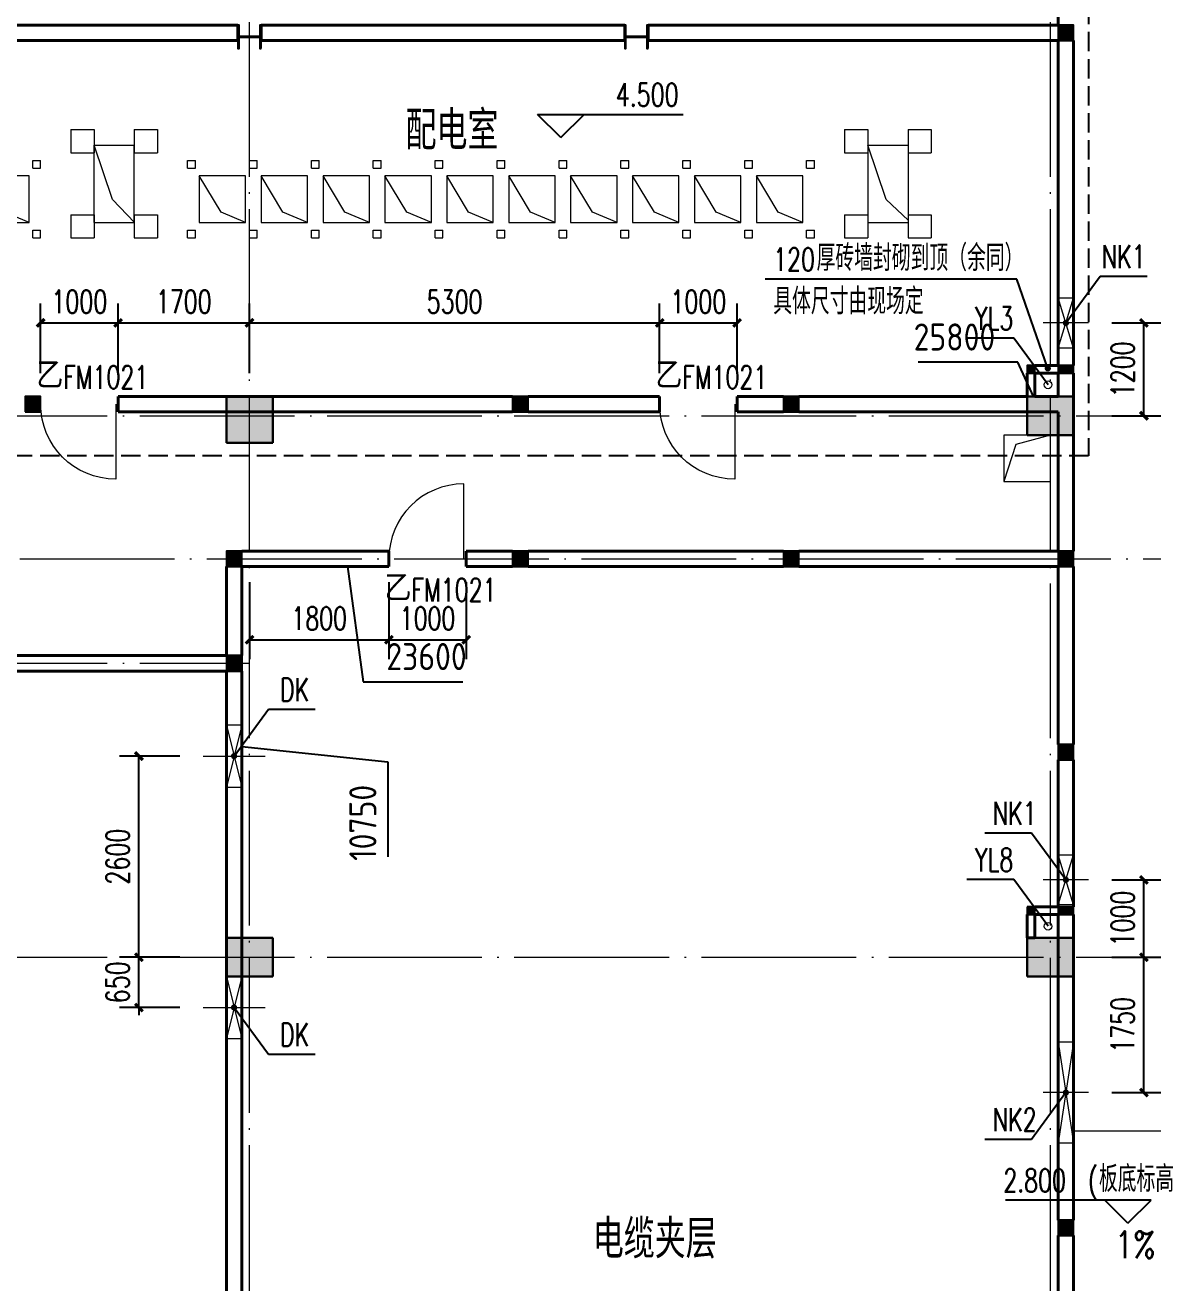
# Model space of a CAD drawing. Extents: x 238398 to 585159, y -66832 to 191741.
# Drawn here: x 455658 to 470232, y 57386 to 73646 of the extents above; entities that cross this region are included whole.
import ezdxf

# ---------------------------------------------------------------- set-up
doc = ezdxf.new("R2010")
doc.units = 0
doc.header["$LTSCALE"] = 1000
doc.header["$MEASUREMENT"] = 0
doc.linetypes.add('DASH', pattern=[0.35, 0.25, -0.1])
doc.linetypes.add('DOTE', pattern=[2.42, 2, -0.2, 0.02, -0.2])
for name, color, linetype in [('COLU', 2, 'Continuous'), ('COLU_HATCH', 251, 'Continuous'), ('DIM_ELEV', 3, 'Continuous'), ('DIM_LEAD', 3, 'Continuous'), ('DIM_SYMB', 3, 'Continuous'), ('GZZ', 9, 'Continuous'), ('PUB_DIM', 76, 'Continuous'), ('WINDOW_TEXT', 7, 'Continuous')]:
    doc.layers.add(name, color=color, linetype=linetype)
for name, color, linetype, lineweight in [('COLUMN', 9, 'Continuous', 30), ('DOTE', 18, 'DOTE', 13), ('PUB_HATCH', 252, 'Continuous', 5), ('PUB_TEXT', 7, 'Continuous', 20), ('WALL', 4, 'Continuous', 40), ('WINDOW', 2, 'Continuous', 18), ('建筑看线', 163, 'Continuous', 18), ('暖通', 5, 'Continuous', 18), ('水', 33, 'Continuous', 18), ('电', 5, 'Continuous', 18), ('设备层', 8, 'Continuous', 5)]:
    doc.layers.add(name, color=color, linetype=linetype, lineweight=lineweight)
doc.styles.add('_TCH_DIM', font='SIMPLEX', dxfattribs={"bigfont": 'GBCBIG'})
doc.styles.add('_TCH_DIM_T3', font='SIMPLEX', dxfattribs={"width": 0.705882, "bigfont": 'GBCBIG'})
doc.styles.add('_TCH_WINDOW', font='geditxt.shx', dxfattribs={"bigfont": 'hztxt1.shx'})
doc.styles.add('HZTXT', font='geditxt.shx', dxfattribs={"width": 0.8, "bigfont": 'hztxt1.shx'})
doc.styles.get("Standard").update_dxf_attribs({"font": 'gbenor.shx', "bigfont": 'gbcbig.shx'})
doc.dimstyles.new('_TCH_ARCH&&100', dxfattribs={"dimtxt": 297.5, "dimasz": 100, "dimexe": 250, "dimexo": 300, "dimgap": 126.25, "dimtad": 1, "dimdec": 0, "dimzin": 0, "dimdsep": 46, "dimtxsty": '_TCH_DIM_T3', "dimblk": 'ARCHTICK', "dimcen": 0.09, "dimazin": 2, "dimtfac": 1, "dimtdec": 0, "dimtix": 1, "dimtmove": 2, "dimatfit": 3, "dimfxl": 1, "dimtolj": 1, "dimtzin": 0, "dimarcsym": 0})
doc.dimstyles.get("Standard").update_dxf_attribs({"dimscale": 100, "dimtxt": 3.5, "dimasz": 1, "dimexe": 2.5, "dimexo": 3, "dimgap": 1.5, "dimtad": 1, "dimdec": 0, "dimzin": 0, "dimdsep": 46, "dimtxsty": 'Standard', "dimblk": 'ARCHTICK', "dimcen": 0.09, "dimadec": 0, "dimazin": 0, "dimtfac": 1, "dimtdec": 0, "dimtix": 1, "dimtmove": 2, "dimatfit": 3, "dimfxl": 1, "dimtolj": 1, "dimtzin": 0, "dimarcsym": 0})

# ---------------------------------------------------------------- blocks, each defined once
blk = doc.blocks.new('zw2')
at = {"layer": 'PUB_HATCH'}
for points in [[(458858, 68246.1), (458858, 68846.1), (458258, 68846.1), (458258, 68246.1)], [(469208, 68346.1), (469208, 68846.1), (468608, 68846.1), (468608, 68346.1)], [(458858, 61346.1), (458858, 61846.1), (458258, 61846.1), (458258, 61346.1)], [(469208, 61346.1), (469208, 61846.1), (468608, 61846.1), (468608, 61346.1)]]:
    blk.add_hatch(color=256, dxfattribs=at).paths.add_polyline_path(points)
at = {"layer": 'COLUMN'}
for p, q in [((458858, 68846.1), (458258, 68846.1)), ((458258, 68846.1), (458258, 68246.1)), ((458858, 68246.1), (458858, 68846.1)), ((469208, 68846.1), (468608, 68846.1)), ((468608, 68846.1), (468608, 68346.1)), ((469208, 68346.1), (469208, 68846.1)), ((468608, 68346.1), (469208, 68346.1)), ((458258, 68246.1), (458858, 68246.1)), ((458858, 61846.1), (458258, 61846.1)), ((458258, 61846.1), (458258, 61346.1)), ((458858, 61346.1), (458858, 61846.1)), ((469208, 61846.1), (468608, 61846.1)), ((468608, 61846.1), (468608, 61346.1)), ((469208, 61346.1), (469208, 61846.1)), ((458258, 61346.1), (458858, 61346.1)), ((468608, 61346.1), (469208, 61346.1))]:
    blk.add_line(p, q, dxfattribs=at)
at = {"layer": 'DOTE'}
for p, q in [((442619.6, 68596.1), (471525.6, 68596.1)), ((442619.6, 61596.1), (471525.6, 61596.1))]:
    blk.add_line(p, q, dxfattribs=at)
for points in [[(458558, 42646.1), (458558, 93744.2)], [(468908, 42646.1), (468908, 93144.2)]]:
    blk.add_lwpolyline(points, dxfattribs=at)
blk = doc.blocks.new('432ASDFSAFDAS')
at = {"layer": 'COLU_HATCH'}
h = blk.add_hatch(color=256, dxfattribs=at)
edge = h.paths.add_edge_path()
edge.add_line((479980, 188945), (479980, 189245))
edge.add_line((479980, 189245), (479965, 189245))
edge.add_line((479965, 189245), (479965, 189113))
edge.add_arc((479952, 189113), 13, -90, 0, ccw=False)
edge.add_line((479952, 189100), (479708, 189100))
edge.add_arc((479708, 189113), 13, 180, 270, ccw=False)
edge.add_line((479695, 189113), (479695, 189245))
edge.add_line((479695, 189245), (479680, 189245))
edge.add_line((479680, 189245), (479680, 188945))
edge.add_line((479680, 188945), (479695, 188945))
edge.add_line((479695, 188945), (479695, 189077))
edge.add_arc((479708, 189077), 13, 90, 180, ccw=False)
edge.add_line((479708, 189090), (479952, 189090))
edge.add_arc((479952, 189077), 13, 0, 90, ccw=False)
edge.add_line((479965, 189077), (479965, 188945))
edge.add_line((479965, 188945), (479980, 188945))
h = blk.add_hatch(color=256, dxfattribs=at)
edge = h.paths.add_edge_path()
edge.add_line((484980, 188945), (484980, 189245))
edge.add_line((484980, 189245), (484965, 189245))
edge.add_line((484965, 189245), (484965, 189113))
edge.add_arc((484952, 189113), 13, -90, 0, ccw=False)
edge.add_line((484952, 189100), (484708, 189100))
edge.add_arc((484708, 189113), 13, 180, 270, ccw=False)
edge.add_line((484695, 189113), (484695, 189245))
edge.add_line((484695, 189245), (484680, 189245))
edge.add_line((484680, 189245), (484680, 188945))
edge.add_line((484680, 188945), (484695, 188945))
edge.add_line((484695, 188945), (484695, 189077))
edge.add_arc((484708, 189077), 13, 90, 180, ccw=False)
edge.add_line((484708, 189090), (484952, 189090))
edge.add_arc((484952, 189077), 13, 0, 90, ccw=False)
edge.add_line((484965, 189077), (484965, 188945))
edge.add_line((484965, 188945), (484980, 188945))
at = {"layer": 'COLU'}
for points in [[(479980, 188945), (479980, 189245), (479965, 189245), (479965, 189113, -0.414214), (479952, 189100), (479708, 189100, -0.414214), (479695, 189113), (479695, 189245), (479680, 189245), (479680, 188945), (479695, 188945), (479695, 189077, -0.414214), (479708, 189090), (479952, 189090, -0.414214), (479965, 189077), (479965, 188945)], [(484980, 188945), (484980, 189245), (484965, 189245), (484965, 189113, -0.414214), (484952, 189100), (484708, 189100, -0.414214), (484695, 189113), (484695, 189245), (484680, 189245), (484680, 188945), (484695, 188945), (484695, 189077, -0.414214), (484708, 189090), (484952, 189090, -0.414214), (484965, 189077), (484965, 188945)]]:
    blk.add_lwpolyline(points, format="xyb", close=True, dxfattribs=at)
at = {"layer": '设备层'}
for p, q in [((477520, 187895, -99), (477520, 187595, -99)), ((477520, 187895, -99), (477820, 187895, -99)), ((477820, 187895, -99), (477820, 187595, -99)), ((477820, 187895, -99), (477820, 187595, -99)), ((478340, 187895, -121), (478340, 187595, -121)), ((478340, 187895), (478640, 187895)), ((478640, 187895), (478640, 187595)), ((478640, 187895), (478640, 187595)), ((487520, 187895), (487520, 187595)), ((487520, 187895), (487820, 187895)), ((487820, 187895), (487820, 187595)), ((487820, 187895), (487820, 187595)), ((488340, 187895), (488340, 187595)), ((488340, 187895), (488640, 187895)), ((488640, 187895), (488640, 187595)), ((488640, 187895), (488640, 187595)), ((477820, 186695, -99), (477820, 187695, -99)), ((477820, 187695, -99), (478340, 187695, -121)), ((478057, 186989, -51), (477820, 187694, -172)), ((478340, 186695, -121), (478340, 187695, -121)), ((488057, 186991), (487820, 187695)), ((487820, 187695), (488340, 187695)), ((477030, 187495, -80), (477130, 187495, -80)), ((477030, 187395, -80), (477030, 187495, -80)), ((477130, 187395, -80), (477130, 187495, -80)), ((477520, 187595, -99), (477820, 187595, -99)), ((477520, 187595, -99), (477820, 187595, -99)), ((478340, 187595), (478640, 187595)), ((478340, 187595), (478640, 187595)), ((479030, 187395), (479030, 187495)), ((479030, 187495), (479130, 187495)), ((479130, 187395), (479130, 187495)), ((479830, 187495), (479930, 187495)), ((479830, 187395), (479830, 187495)), ((479930, 187395), (479930, 187495)), ((480630, 187495), (480730, 187495)), ((480630, 187395), (480630, 187495)), ((480730, 187395), (480730, 187495)), ((481430, 187495), (481530, 187495)), ((481430, 187395), (481430, 187495)), ((481530, 187395), (481530, 187495)), ((482230, 187495), (482330, 187495)), ((482230, 187395), (482230, 187495)), ((482330, 187395), (482330, 187495)), ((483030, 187495), (483130, 187495)), ((483030, 187395), (483030, 187495)), ((483130, 187395), (483130, 187495)), ((483830, 187495), (483930, 187495)), ((483830, 187395), (483830, 187495)), ((483930, 187395), (483930, 187495)), ((484630, 187495), (484730, 187495)), ((484630, 187395), (484630, 187495)), ((484730, 187395), (484730, 187495)), ((485430, 187495), (485530, 187495)), ((485430, 187395), (485430, 187495)), ((485530, 187395), (485530, 187495)), ((486230, 187495), (486330, 187495)), ((486230, 187395), (486230, 187495)), ((486330, 187395), (486330, 187495)), ((487030, 187495), (487130, 187495)), ((487030, 187395), (487030, 187495)), ((487130, 187395), (487130, 187495)), ((487520, 187595), (487820, 187595)), ((487520, 187595), (487820, 187595)), ((488340, 187595), (488640, 187595)), ((488340, 187595), (488640, 187595)), ((477030, 187395, -80), (477130, 187395, -80)), ((479030, 187395), (479130, 187395)), ((479830, 187395), (479930, 187395)), ((480630, 187395), (480730, 187395)), ((481430, 187395), (481530, 187395)), ((482230, 187395), (482330, 187395)), ((483030, 187395), (483130, 187395)), ((483830, 187395), (483930, 187395)), ((484630, 187395), (484730, 187395)), ((485430, 187395), (485530, 187395)), ((486230, 187395), (486330, 187395)), ((487030, 187395), (487130, 187395)), ((476980, 187295, -121), (476380, 187295, -121)), ((476980, 187295, -121), (476380, 187295, -121)), ((476980, 186695, -121), (476980, 187295, -121)), ((476980, 186695, -121), (476980, 187295, -121)), ((479780, 187295), (479180, 187295)), ((479180, 187295), (479180, 186695)), ((479780, 187295), (479180, 187295)), ((479180, 187295), (479180, 186695)), ((479462, 186827), (479180, 187295)), ((479780, 186695), (479780, 187295)), ((479780, 186695), (479780, 187295)), ((480580, 187295), (479980, 187295)), ((479980, 187295), (479980, 186695)), ((480580, 187295), (479980, 187295)), ((479980, 187295), (479980, 186695)), ((480262, 186827), (479980, 187295)), ((480580, 186695), (480580, 187295)), ((480580, 186695), (480580, 187295)), ((481380, 187295), (480780, 187295)), ((480780, 187295), (480780, 186695)), ((481380, 187295), (480780, 187295)), ((480780, 187295), (480780, 186695)), ((481380, 187295), (480780, 187295)), ((480780, 187295), (480780, 186695)), ((481380, 187295), (480780, 187295)), ((480780, 187295), (480780, 186695)), ((481062, 186827), (480780, 187295)), ((481380, 186695), (481380, 187295)), ((481380, 186695), (481380, 187295)), ((481380, 186695), (481380, 187295)), ((481380, 186695), (481380, 187295)), ((482180, 187295), (481580, 187295)), ((481580, 187295), (481580, 186695)), ((482180, 187295), (481580, 187295)), ((481580, 187295), (481580, 186695)), ((481862, 186827), (481580, 187295)), ((482180, 186695), (482180, 187295)), ((482180, 186695), (482180, 187295)), ((482980, 187295), (482380, 187295)), ((482380, 187295), (482380, 186695)), ((482980, 187295), (482380, 187295)), ((482380, 187295), (482380, 186695)), ((482980, 187295), (482380, 187295)), ((482380, 187295), (482380, 186695)), ((482980, 187295), (482380, 187295)), ((482380, 187295), (482380, 186695)), ((482662, 186827), (482380, 187295)), ((482980, 186695), (482980, 187295)), ((482980, 186695), (482980, 187295)), ((482980, 186695), (482980, 187295)), ((482980, 186695), (482980, 187295)), ((483780, 187295), (483180, 187295)), ((483180, 187295), (483180, 186695)), ((483780, 187295), (483180, 187295)), ((483180, 187295), (483180, 186695)), ((483462, 186827), (483180, 187295)), ((483780, 186695), (483780, 187295)), ((483780, 186695), (483780, 187295)), ((484580, 187295), (483980, 187295)), ((483980, 187295), (483980, 186695)), ((484580, 187295), (483980, 187295)), ((483980, 187295), (483980, 186695)), ((484262, 186827), (483980, 187295)), ((484580, 186695), (484580, 187295)), ((484580, 186695), (484580, 187295)), ((485380, 187295), (484780, 187295)), ((484780, 187295), (484780, 186695)), ((485380, 187295), (484780, 187295)), ((484780, 187295), (484780, 186695)), ((485062, 186827), (484780, 187295)), ((485380, 186695), (485380, 187295)), ((485380, 186695), (485380, 187295)), ((486180, 187295), (485580, 187295)), ((485580, 187295), (485580, 186695)), ((486180, 187295), (485580, 187295)), ((485580, 187295), (485580, 186695)), ((485862, 186827), (485580, 187295)), ((486180, 186695), (486180, 187295)), ((486180, 186695), (486180, 187295)), ((486980, 187295), (486380, 187295)), ((486380, 187295), (486380, 186695)), ((486980, 187295), (486380, 187295)), ((486380, 187295), (486380, 186695)), ((486662, 186827), (486380, 187295)), ((486980, 186695), (486980, 187295)), ((486980, 186695), (486980, 187295)), ((478345, 186695, -121), (478057, 186989, -51)), ((488340, 186723), (488057, 186991)), ((476380, 186695, -121), (476980, 186695, -121)), ((476380, 186695, -121), (476980, 186695, -121)), ((476980, 186695, -121), (476662, 186827, 0)), ((477520, 186795, -99), (477520, 186495, -99)), ((477520, 186795, -99), (477820, 186795, -99)), ((477820, 186795, -99), (477820, 186495, -99)), ((477820, 186795, -99), (477820, 186495, -99)), ((477820, 186695, -99), (478340, 186695, -121)), ((478340, 186795, -121), (478340, 186495, -121)), ((478340, 186795), (478640, 186795)), ((478640, 186795), (478640, 186495)), ((478640, 186795), (478640, 186495)), ((479180, 186695), (479780, 186695)), ((479180, 186695), (479780, 186695)), ((479780, 186695), (479462, 186827)), ((479980, 186695), (480580, 186695)), ((479980, 186695), (480580, 186695)), ((480580, 186695), (480262, 186827)), ((480780, 186695), (481380, 186695)), ((480780, 186695), (481380, 186695)), ((480780, 186695), (481380, 186695)), ((480780, 186695), (481380, 186695)), ((481380, 186695), (481062, 186827)), ((481580, 186695), (482180, 186695)), ((481580, 186695), (482180, 186695)), ((482180, 186695), (481862, 186827)), ((482380, 186695), (482980, 186695)), ((482380, 186695), (482980, 186695)), ((482380, 186695), (482980, 186695)), ((482380, 186695), (482980, 186695)), ((482980, 186695), (482662, 186827)), ((483180, 186695), (483780, 186695)), ((483180, 186695), (483780, 186695)), ((483780, 186695), (483462, 186827)), ((483980, 186695), (484580, 186695)), ((483980, 186695), (484580, 186695)), ((484580, 186695), (484262, 186827)), ((484780, 186695), (485380, 186695)), ((484780, 186695), (485380, 186695)), ((485380, 186695), (485062, 186827)), ((485580, 186695), (486180, 186695)), ((485580, 186695), (486180, 186695)), ((486180, 186695), (485862, 186827)), ((486380, 186695), (486980, 186695)), ((486380, 186695), (486980, 186695)), ((486980, 186695), (486662, 186827)), ((487520, 186795), (487520, 186495)), ((487520, 186795), (487820, 186795)), ((487820, 186795), (487820, 186495)), ((487820, 186695), (488340, 186695)), ((488340, 186795), (488340, 186495)), ((488340, 186795), (488640, 186795)), ((488640, 186795), (488640, 186495)), ((488640, 186795), (488640, 186495)), ((477030, 186595, -121), (477130, 186595, -121)), ((477030, 186495, -121), (477030, 186595, -121)), ((477130, 186495, -121), (477130, 186595, -121)), ((479030, 186595), (479130, 186595)), ((479030, 186495), (479030, 186595)), ((479130, 186495), (479130, 186595)), ((479830, 186595), (479930, 186595)), ((479830, 186495), (479830, 186595)), ((479930, 186495), (479930, 186595)), ((480630, 186595), (480730, 186595)), ((480630, 186495), (480630, 186595)), ((480730, 186495), (480730, 186595)), ((481430, 186595), (481530, 186595)), ((481430, 186495), (481430, 186595)), ((481530, 186495), (481530, 186595)), ((482230, 186595), (482330, 186595)), ((482230, 186495), (482230, 186595)), ((482230, 186595), (482330, 186595)), ((482230, 186495), (482230, 186595)), ((482330, 186495), (482330, 186595)), ((482330, 186495), (482330, 186595)), ((483030, 186595), (483130, 186595)), ((483030, 186495), (483030, 186595)), ((483130, 186495), (483130, 186595)), ((483830, 186595), (483930, 186595)), ((483830, 186495), (483830, 186595)), ((483930, 186495), (483930, 186595)), ((484630, 186595), (484730, 186595)), ((484630, 186495), (484630, 186595)), ((484730, 186495), (484730, 186595)), ((485430, 186595), (485530, 186595)), ((485430, 186495), (485430, 186595)), ((485530, 186495), (485530, 186595)), ((486230, 186595), (486330, 186595)), ((486230, 186495), (486230, 186595)), ((486330, 186495), (486330, 186595)), ((487030, 186595), (487130, 186595)), ((487030, 186495), (487030, 186595)), ((487130, 186495), (487130, 186595)), ((477030, 186495, -121), (477130, 186495, -121)), ((477520, 186495, -99), (477820, 186495, -99)), ((477520, 186495, -99), (477820, 186495, -99)), ((478340, 186495), (478640, 186495)), ((478340, 186495), (478640, 186495)), ((479030, 186495), (479130, 186495)), ((479830, 186495), (479930, 186495)), ((480630, 186495), (480730, 186495)), ((481430, 186495), (481530, 186495)), ((482230, 186495), (482330, 186495)), ((482230, 186495), (482330, 186495)), ((483030, 186495), (483130, 186495)), ((483830, 186495), (483930, 186495)), ((484630, 186495), (484730, 186495)), ((485430, 186495), (485530, 186495)), ((486230, 186495), (486330, 186495)), ((487030, 186495), (487130, 186495)), ((487520, 186495), (487820, 186495)), ((487520, 186495), (487820, 186495)), ((488340, 186495), (488640, 186495)), ((488340, 186495), (488640, 186495))]:
    blk.add_line(p, q, dxfattribs=at)
at = {"layer": '设备层', "linetype": 'ByBlock'}
for p, q in [((487820, 187695), (487820, 186695)), ((488340, 187695), (488340, 186695))]:
    blk.add_line(p, q, dxfattribs=at)
blk = doc.blocks.new('_ArchTick')
at = {"color": 0, "linetype": 'ByBlock', "const_width": 0.4}
blk.add_lwpolyline([(-0.5, -0.5), (0.5, 0.5)], dxfattribs=at)
blk = doc.blocks.new('*D618')
at = {"layer": 'Defpoints', "color": 0, "transparency": 16777216}
for p in [(468981, 61595), (469697, 61595), (468981, 59845)]:
    blk.add_point(p, dxfattribs=at)
at = {"layer": 'PUB_DIM', "color": 0, "lineweight": -2, "transparency": 16777216}
for p, q in [((469281, 61595), (469947, 61595)), ((469697, 59845), (469697, 61595)), ((469281, 59845), (469947, 59845))]:
    blk.add_line(p, q, dxfattribs=at)
at = {"layer": 'PUB_DIM', "color": 0, "lineweight": -2, "transparency": 16777216, "xscale": 100, "yscale": 100, "zscale": 100}
for p, rotation in [((469697, 61595), 90), ((469697, 59845), 270)]:
    blk.add_blockref('_ArchTick', p, dxfattribs=dict(at, rotation=rotation))
at = {"layer": 'PUB_DIM', "color": 0, "transparency": 16777216, "insert": (469422, 60720), "char_height": 297.5, "attachment_point": 5, "rotation": 90, "style": '_TCH_DIM_T3'}
blk.add_mtext('\\A1;1750', dxfattribs=at)
blk = doc.blocks.new('*D619')
at = {"layer": 'Defpoints', "color": 0, "transparency": 16777216}
for p in [(468981, 62595), (469697, 62595), (468981, 61595)]:
    blk.add_point(p, dxfattribs=at)
at = {"layer": 'PUB_DIM', "color": 0, "lineweight": -2, "transparency": 16777216}
for p, q in [((469281, 62595), (469947, 62595)), ((469697, 61595), (469697, 62595)), ((469281, 61595), (469947, 61595))]:
    blk.add_line(p, q, dxfattribs=at)
at = {"layer": 'PUB_DIM', "color": 0, "lineweight": -2, "transparency": 16777216, "xscale": 100, "yscale": 100, "zscale": 100}
for p, rotation in [((469697, 62595), 90), ((469697, 61595), 270)]:
    blk.add_blockref('_ArchTick', p, dxfattribs=dict(at, rotation=rotation))
at = {"layer": 'PUB_DIM', "color": 0, "transparency": 16777216, "insert": (469422, 62095), "char_height": 297.5, "attachment_point": 5, "rotation": 90, "style": '_TCH_DIM_T3'}
blk.add_mtext('\\A1;1000', dxfattribs=at)
blk = doc.blocks.new('*D622')
at = {"layer": 'Defpoints', "color": 0, "transparency": 16777216}
for p in [(468981, 69795), (469697, 69795), (468981, 68595)]:
    blk.add_point(p, dxfattribs=at)
at = {"layer": 'PUB_DIM', "color": 0, "lineweight": -2, "transparency": 16777216}
for p, q in [((469281, 69795), (469947, 69795)), ((469697, 68595), (469697, 69795)), ((469281, 68595), (469947, 68595))]:
    blk.add_line(p, q, dxfattribs=at)
at = {"layer": 'PUB_DIM', "color": 0, "lineweight": -2, "transparency": 16777216, "xscale": 100, "yscale": 100, "zscale": 100}
for p, rotation in [((469697, 69795), 90), ((469697, 68595), 270)]:
    blk.add_blockref('_ArchTick', p, dxfattribs=dict(at, rotation=rotation))
at = {"layer": 'PUB_DIM', "color": 0, "transparency": 16777216, "insert": (469422, 69195), "char_height": 297.5, "attachment_point": 5, "rotation": 90, "style": '_TCH_DIM_T3'}
blk.add_mtext('\\A1;1200', dxfattribs=at)
blk = doc.blocks.new('*D659')
at = {"layer": 'Defpoints', "color": 0, "transparency": 16777216}
for p in [(460571, 61294), (461400, 61294), (461400, 60644)]:
    blk.add_point(p, dxfattribs=at)
at = {"layer": 'PUB_DIM', "color": 0, "lineweight": -2, "transparency": 16777216}
for p, q in [((460571, 61294), (460571, 61394)), ((461100, 61294), (460321, 61294)), ((460571, 60644), (460571, 61294)), ((461100, 60644), (460321, 60644)), ((460571, 60644), (460571, 60544))]:
    blk.add_line(p, q, dxfattribs=at)
at = {"layer": 'PUB_DIM', "color": 0, "lineweight": -2, "transparency": 16777216, "xscale": 100, "yscale": 100, "zscale": 100}
for p, rotation in [((460571, 61294), 270), ((460571, 60644), 90)]:
    blk.add_blockref('_ArchTick', p, dxfattribs=dict(at, rotation=rotation))
at = {"layer": 'PUB_DIM', "color": 0, "transparency": 16777216, "insert": (460296, 60969), "char_height": 297.5, "attachment_point": 5, "rotation": 90, "style": '_TCH_DIM_T3'}
blk.add_mtext('\\A1;650', dxfattribs=at)
blk = doc.blocks.new('*D660')
at = {"layer": 'Defpoints', "color": 0, "transparency": 16777216}
for p in [(460571, 63894), (461400, 63894), (461400, 61294)]:
    blk.add_point(p, dxfattribs=at)
at = {"layer": 'PUB_DIM', "color": 0, "lineweight": -2, "transparency": 16777216}
for p, q in [((461100, 63894), (460321, 63894)), ((460571, 61294), (460571, 63894)), ((461100, 61294), (460321, 61294))]:
    blk.add_line(p, q, dxfattribs=at)
at = {"layer": 'PUB_DIM', "color": 0, "lineweight": -2, "transparency": 16777216, "xscale": 100, "yscale": 100, "zscale": 100}
for p, rotation in [((460571, 63894), 90), ((460571, 61294), 270)]:
    blk.add_blockref('_ArchTick', p, dxfattribs=dict(at, rotation=rotation))
at = {"layer": 'PUB_DIM', "color": 0, "transparency": 16777216, "insert": (460296, 62594), "char_height": 297.5, "attachment_point": 5, "rotation": 90, "style": '_TCH_DIM_T3'}
blk.add_mtext('\\A1;2600', dxfattribs=at)
blk = doc.blocks.new('*D661')
at = {"layer": 'Defpoints', "color": 0, "transparency": 16777216}
for p in [(460571, 54944), (461400, 54944), (461400, 54294)]:
    blk.add_point(p, dxfattribs=at)
at = {"layer": 'PUB_DIM', "color": 0, "lineweight": -2, "transparency": 16777216}
for p, q in [((460571, 54944), (460571, 55044)), ((461100, 54944), (460321, 54944)), ((460571, 54294), (460571, 54944)), ((461100, 54294), (460321, 54294)), ((460571, 54294), (460571, 54194))]:
    blk.add_line(p, q, dxfattribs=at)
at = {"layer": 'PUB_DIM', "color": 0, "lineweight": -2, "transparency": 16777216, "xscale": 100, "yscale": 100, "zscale": 100}
for p, rotation in [((460571, 54944), 270), ((460571, 54294), 90)]:
    blk.add_blockref('_ArchTick', p, dxfattribs=dict(at, rotation=rotation))
at = {"layer": 'PUB_DIM', "color": 0, "transparency": 16777216, "insert": (460296, 54619), "char_height": 297.5, "attachment_point": 5, "rotation": 90, "style": '_TCH_DIM_T3'}
blk.add_mtext('\\A1;650', dxfattribs=at)
blk = doc.blocks.new('*D662')
at = {"layer": 'Defpoints', "color": 0, "transparency": 16777216}
for p in [(460571, 54294), (461400, 54294), (461400, 51694)]:
    blk.add_point(p, dxfattribs=at)
at = {"layer": 'PUB_DIM', "color": 0, "lineweight": -2, "transparency": 16777216}
for p, q in [((461100, 54294), (460321, 54294)), ((460571, 51694), (460571, 54294)), ((461100, 51694), (460321, 51694))]:
    blk.add_line(p, q, dxfattribs=at)
at = {"layer": 'PUB_DIM', "color": 0, "lineweight": -2, "transparency": 16777216, "xscale": 100, "yscale": 100, "zscale": 100}
for p, rotation in [((460571, 54294), 90), ((460571, 51694), 270)]:
    blk.add_blockref('_ArchTick', p, dxfattribs=dict(at, rotation=rotation))
at = {"layer": 'PUB_DIM', "color": 0, "transparency": 16777216, "insert": (460296, 52994), "char_height": 297.5, "attachment_point": 5, "rotation": 90, "style": '_TCH_DIM_T3'}
blk.add_mtext('\\A1;2600', dxfattribs=at)
blk = doc.blocks.new('*D78')
at = {"layer": 'Defpoints', "color": 0, "transparency": 16777216}
for p in [(458558, 66746), (460358, 66746), (460358, 65701)]:
    blk.add_point(p, dxfattribs=at)
at = {"layer": 'PUB_DIM', "color": 0, "lineweight": -2, "transparency": 16777216}
for p, q in [((458558, 66446), (458558, 65451)), ((460358, 66446), (460358, 65451)), ((458558, 65701), (460358, 65701))]:
    blk.add_line(p, q, dxfattribs=at)
at = {"layer": 'PUB_DIM', "color": 0, "lineweight": -2, "transparency": 16777216, "xscale": 100, "yscale": 100, "zscale": 100, "rotation": 180}
blk.add_blockref('_ArchTick', (458558, 65701), dxfattribs=at)
at = {"layer": 'PUB_DIM', "color": 0, "lineweight": -2, "transparency": 16777216, "xscale": 100, "yscale": 100, "zscale": 100}
blk.add_blockref('_ArchTick', (460358, 65701), dxfattribs=at)
at = {"layer": 'PUB_DIM', "color": 0, "transparency": 16777216, "insert": (459458, 65976), "char_height": 297.5, "attachment_point": 5, "style": '_TCH_DIM_T3'}
blk.add_mtext('\\A1;1800', dxfattribs=at)
blk = doc.blocks.new('*D79')
at = {"layer": 'Defpoints', "color": 0, "transparency": 16777216}
for p in [(460358, 66746), (461358, 66746), (461358, 65701)]:
    blk.add_point(p, dxfattribs=at)
at = {"layer": 'PUB_DIM', "color": 0, "lineweight": -2, "transparency": 16777216}
for p, q in [((460358, 66446), (460358, 65451)), ((461358, 66446), (461358, 65451)), ((460358, 65701), (461358, 65701))]:
    blk.add_line(p, q, dxfattribs=at)
at = {"layer": 'PUB_DIM', "color": 0, "lineweight": -2, "transparency": 16777216, "xscale": 100, "yscale": 100, "zscale": 100, "rotation": 180}
blk.add_blockref('_ArchTick', (460358, 65701), dxfattribs=at)
at = {"layer": 'PUB_DIM', "color": 0, "lineweight": -2, "transparency": 16777216, "xscale": 100, "yscale": 100, "zscale": 100}
blk.add_blockref('_ArchTick', (461358, 65701), dxfattribs=at)
at = {"layer": 'PUB_DIM', "color": 0, "transparency": 16777216, "insert": (460858, 65976), "char_height": 297.5, "attachment_point": 5, "style": '_TCH_DIM_T3'}
blk.add_mtext('\\A1;1000', dxfattribs=at)
blk = doc.blocks.new('*D169')
at = {"layer": 'Defpoints', "color": 0, "transparency": 16777216}
for p in [(456858, 69797), (455858, 68846), (456858, 68846)]:
    blk.add_point(p, dxfattribs=at)
at = {"layer": 'PUB_DIM', "color": 0, "lineweight": -2, "transparency": 16777216}
for p, q in [((455858, 69146), (455858, 70047)), ((456858, 69146), (456858, 70047)), ((455858, 69797), (456858, 69797))]:
    blk.add_line(p, q, dxfattribs=at)
at = {"layer": 'PUB_DIM', "color": 0, "lineweight": -2, "transparency": 16777216, "xscale": 100, "yscale": 100, "zscale": 100, "rotation": 180}
blk.add_blockref('_ArchTick', (455858, 69797), dxfattribs=at)
at = {"layer": 'PUB_DIM', "color": 0, "lineweight": -2, "transparency": 16777216, "xscale": 100, "yscale": 100, "zscale": 100}
blk.add_blockref('_ArchTick', (456858, 69797), dxfattribs=at)
at = {"layer": 'PUB_DIM', "color": 0, "transparency": 16777216, "insert": (456358, 70072), "char_height": 297.5, "attachment_point": 5, "style": '_TCH_DIM_T3'}
blk.add_mtext('\\A1;1000', dxfattribs=at)
blk = doc.blocks.new('*D170')
at = {"layer": 'Defpoints', "color": 0, "transparency": 16777216}
for p in [(458558, 69797), (456858, 68846), (458558, 68846)]:
    blk.add_point(p, dxfattribs=at)
at = {"layer": 'PUB_DIM', "color": 0, "lineweight": -2, "transparency": 16777216}
for p, q in [((456858, 69146), (456858, 70047)), ((458558, 69146), (458558, 70047)), ((456858, 69797), (458558, 69797))]:
    blk.add_line(p, q, dxfattribs=at)
at = {"layer": 'PUB_DIM', "color": 0, "lineweight": -2, "transparency": 16777216, "xscale": 100, "yscale": 100, "zscale": 100, "rotation": 180}
blk.add_blockref('_ArchTick', (456858, 69797), dxfattribs=at)
at = {"layer": 'PUB_DIM', "color": 0, "lineweight": -2, "transparency": 16777216, "xscale": 100, "yscale": 100, "zscale": 100}
blk.add_blockref('_ArchTick', (458558, 69797), dxfattribs=at)
at = {"layer": 'PUB_DIM', "color": 0, "transparency": 16777216, "insert": (457708, 70072), "char_height": 297.5, "attachment_point": 5, "style": '_TCH_DIM_T3'}
blk.add_mtext('\\A1;1700', dxfattribs=at)
blk = doc.blocks.new('*D171')
at = {"layer": 'Defpoints', "color": 0, "transparency": 16777216}
for p in [(463858, 69797), (458558, 68846), (463858, 68846)]:
    blk.add_point(p, dxfattribs=at)
at = {"layer": 'PUB_DIM', "color": 0, "lineweight": -2, "transparency": 16777216}
for p, q in [((458558, 69146), (458558, 70047)), ((463858, 69146), (463858, 70047)), ((458558, 69797), (463858, 69797))]:
    blk.add_line(p, q, dxfattribs=at)
at = {"layer": 'PUB_DIM', "color": 0, "lineweight": -2, "transparency": 16777216, "xscale": 100, "yscale": 100, "zscale": 100, "rotation": 180}
blk.add_blockref('_ArchTick', (458558, 69797), dxfattribs=at)
at = {"layer": 'PUB_DIM', "color": 0, "lineweight": -2, "transparency": 16777216, "xscale": 100, "yscale": 100, "zscale": 100}
blk.add_blockref('_ArchTick', (463858, 69797), dxfattribs=at)
at = {"layer": 'PUB_DIM', "color": 0, "transparency": 16777216, "insert": (461208, 70072), "char_height": 297.5, "attachment_point": 5, "style": '_TCH_DIM_T3'}
blk.add_mtext('\\A1;5300', dxfattribs=at)
blk = doc.blocks.new('*D172')
at = {"layer": 'Defpoints', "color": 0, "transparency": 16777216}
for p in [(464858, 69797), (463858, 68846), (464858, 68846)]:
    blk.add_point(p, dxfattribs=at)
at = {"layer": 'PUB_DIM', "color": 0, "lineweight": -2, "transparency": 16777216}
for p, q in [((463858, 69146), (463858, 70047)), ((464858, 69146), (464858, 70047)), ((463858, 69797), (464858, 69797))]:
    blk.add_line(p, q, dxfattribs=at)
at = {"layer": 'PUB_DIM', "color": 0, "lineweight": -2, "transparency": 16777216, "xscale": 100, "yscale": 100, "zscale": 100, "rotation": 180}
blk.add_blockref('_ArchTick', (463858, 69797), dxfattribs=at)
at = {"layer": 'PUB_DIM', "color": 0, "lineweight": -2, "transparency": 16777216, "xscale": 100, "yscale": 100, "zscale": 100}
blk.add_blockref('_ArchTick', (464858, 69797), dxfattribs=at)
at = {"layer": 'PUB_DIM', "color": 0, "transparency": 16777216, "insert": (464358, 70072), "char_height": 297.5, "attachment_point": 5, "style": '_TCH_DIM_T3'}
blk.add_mtext('\\A1;1000', dxfattribs=at)
blk = doc.blocks.new('$DorLib2D$00000003')
blk.add_line((0.47, 0), (0.47, 0.97))
at = {"lineweight": 13}
blk.add_arc((0.47, 0), 0.97, 90, 180, dxfattribs=at)
blk = doc.blocks.new('_FZH')
blk.add_lwpolyline([(-0.5, -0.5), (0.5, -0.5), (0.5, 0.5), (-0.5, 0.5)], close=True)
at = {"layer": 'PUB_HATCH'}
blk.add_solid([(-0.5, -0.5), (0.5, -0.5), (-0.5, 0.5), (0.5, 0.5)], dxfattribs=at)
blk = doc.blocks.new('*D677')
at = {"color": 0, "lineweight": -2, "transparency": 16777216}
for p, q in [((445508, 91046), (445508, 89327)), ((445508, 89327), (446872, 89127)), ((446872, 89127), (446872, 87836))]:
    blk.add_line(p, q, dxfattribs=at)
at = {"layer": 'Defpoints', "color": 0, "transparency": 16777216}
for p in [(445508, 91346), (446872, 88927), (469208, 43046)]:
    blk.add_point(p, dxfattribs=at)
at = {"color": 0, "transparency": 16777216, "insert": (446547, 88307), "char_height": 350, "attachment_point": 5, "rotation": 90}
blk.add_mtext('\\A1;23700', dxfattribs=at)
blk = doc.blocks.new('*D678')
at = {"color": 0, "lineweight": -2, "transparency": 16777216}
for p, q in [((445808, 91346), (446794, 91346)), ((446794, 91346), (446994, 89804)), ((446994, 89804), (448307, 89804))]:
    blk.add_line(p, q, dxfattribs=at)
at = {"layer": 'Defpoints', "color": 0, "transparency": 16777216}
for p in [(445508, 91346), (447194, 89804), (469208, 43046)]:
    blk.add_point(p, dxfattribs=at)
at = {"color": 0, "transparency": 16777216, "insert": (447826, 90129), "char_height": 350, "attachment_point": 5}
blk.add_mtext('\\A1;48300', dxfattribs=at)
blk = doc.blocks.new('*D687')
at = {"color": 0, "lineweight": -2, "transparency": 16777216}
for p, q in [((458458, 66346), (458458, 64321)), ((458458, 64321), (460347, 64121)), ((460347, 64121), (460347, 62895))]:
    blk.add_line(p, q, dxfattribs=at)
at = {"layer": 'Defpoints', "color": 0, "transparency": 16777216}
for p in [(458458, 66646), (460347, 63921), (469208, 43046)]:
    blk.add_point(p, dxfattribs=at)
at = {"color": 0, "transparency": 16777216, "insert": (460022, 63333), "char_height": 350, "attachment_point": 5, "rotation": 90}
blk.add_mtext('\\A1;10750', dxfattribs=at)
blk = doc.blocks.new('*D688')
at = {"color": 0, "lineweight": -2, "transparency": 16777216}
for p, q in [((458758, 66646), (459825, 66646)), ((459825, 66646), (460025, 65158)), ((460025, 65158), (461316, 65158))]:
    blk.add_line(p, q, dxfattribs=at)
at = {"layer": 'Defpoints', "color": 0, "transparency": 16777216}
for p in [(458458, 66646), (460225, 65158), (469208, 43046)]:
    blk.add_point(p, dxfattribs=at)
at = {"color": 0, "transparency": 16777216, "insert": (460845, 65483), "char_height": 350, "attachment_point": 5}
blk.add_mtext('\\A1;23600', dxfattribs=at)
blk = doc.blocks.new('*D691')
at = {"color": 0, "lineweight": -2, "transparency": 16777216}
for p, q in [((445708, 64996), (445708, 63826)), ((445708, 63826), (447041, 63626)), ((447041, 63626), (447041, 62335))]:
    blk.add_line(p, q, dxfattribs=at)
at = {"layer": 'Defpoints', "color": 0, "transparency": 16777216}
for p in [(445708, 65296), (447041, 63426), (469208, 43046)]:
    blk.add_point(p, dxfattribs=at)
at = {"color": 0, "transparency": 16777216, "insert": (446716, 62806), "char_height": 350, "attachment_point": 5, "rotation": 90}
blk.add_mtext('\\A1;23500', dxfattribs=at)
blk = doc.blocks.new('*D692')
at = {"color": 0, "lineweight": -2, "transparency": 16777216}
for p, q in [((446008, 65296), (447178, 65296)), ((447178, 65296), (447378, 64238)), ((447378, 64238), (448669, 64238))]:
    blk.add_line(p, q, dxfattribs=at)
at = {"layer": 'Defpoints', "color": 0, "transparency": 16777216}
for p in [(445708, 65296), (447578, 64238), (469208, 43046)]:
    blk.add_point(p, dxfattribs=at)
at = {"color": 0, "transparency": 16777216, "insert": (448198, 64563), "char_height": 350, "attachment_point": 5}
blk.add_mtext('\\A1;22250', dxfattribs=at)
blk = doc.blocks.new('*D693')
at = {"color": 0, "lineweight": -2, "transparency": 16777216}
for p, q in [((468488, 69289), (467197, 69289)), ((468688, 68846), (468488, 69289)), ((468708, 68846), (468688, 68846))]:
    blk.add_line(p, q, dxfattribs=at)
at = {"layer": 'Defpoints', "color": 0, "transparency": 16777216}
for p in [(468288, 69289), (469008, 68846), (469208, 43046)]:
    blk.add_point(p, dxfattribs=at)
at = {"color": 0, "transparency": 16777216, "insert": (467668, 69614), "char_height": 350, "attachment_point": 5}
blk.add_mtext('\\A1;25800', dxfattribs=at)
blk = doc.blocks.new('*D694')
at = {"color": 0, "lineweight": -2, "transparency": 16777216}
for p, q in [((452958, 73191), (452958, 73000)), ((452958, 73000), (453320, 72800)), ((453320, 72800), (453320, 71575))]:
    blk.add_line(p, q, dxfattribs=at)
at = {"layer": 'Defpoints', "color": 0, "transparency": 16777216}
for p in [(452958, 73491), (453320, 72600), (469208, 43046)]:
    blk.add_point(p, dxfattribs=at)
at = {"color": 0, "transparency": 16777216, "insert": (452995, 72012), "char_height": 350, "attachment_point": 5, "rotation": 90}
blk.add_mtext('\\A1;16250', dxfattribs=at)
blk = doc.blocks.new('*D695')
at = {"color": 0, "lineweight": -2, "transparency": 16777216}
for p, q in [((453258, 73491), (453158, 73491)), ((453158, 73491), (453320, 73036)), ((453320, 73036), (454674, 73036))]:
    blk.add_line(p, q, dxfattribs=at)
at = {"layer": 'Defpoints', "color": 0, "transparency": 16777216}
for p in [(452958, 73491), (453520, 73036), (469208, 43046)]:
    blk.add_point(p, dxfattribs=at)
at = {"color": 0, "transparency": 16777216, "insert": (454172, 73361), "char_height": 350, "attachment_point": 5}
blk.add_mtext('\\A1;30445', dxfattribs=at)
blk = doc.blocks.new('321SADFASDFADS')
at = {"layer": 'DOTE'}
for points in [[(468980.6, 69795.1), (468396.1, 69795.1)], [(468980.6, 62595.1), (468396.1, 62595.1)], [(468980.6, 59845.1), (468396.1, 59845.1)]]:
    blk.add_lwpolyline(points, dxfattribs=at)
at = {"layer": '暖通'}
for points in [[(468588.3, 69470.1), (468588.3, 70120.1), (468788.3, 70120.1), (468788.3, 69470.1)], [(468588.3, 62270.1), (468588.3, 62920.1), (468788.3, 62920.1), (468788.3, 62270.1)], [(468588.3, 60495.1), (468588.3, 59195.1), (468788.3, 59195.1), (468788.3, 60495.1)]]:
    blk.add_lwpolyline(points, close=True, dxfattribs=at)
for points in [[(468588.3, 69470.1), (468788.3, 70120.1)], [(468788.3, 69470.1), (468588.3, 70120.1)], [(468588.3, 62270.1), (468788.3, 62920.1)], [(468788.3, 62270.1), (468588.3, 62920.1)], [(468588.3, 60495.1), (468788.3, 59195.1)], [(468788.3, 60495.1), (468588.3, 59195.1)]]:
    blk.add_lwpolyline(points, dxfattribs=at)
at = {"layer": 'PUB_DIM'}
for p1, p2, picture, middle in [((468980.6, 68595.1), (468980.6, 69795.1), '*D622', (469421.8, 69195.1)), ((468980.6, 61595.1), (468980.6, 62595.1), '*D619', (469421.8, 62095.1)), ((468980.6, 59845.1), (468980.6, 61595.1), '*D618', (469421.8, 60720.1))]:
    dim = blk.add_aligned_dim(p1=p1, p2=p2, distance=-716.2, dimstyle='_TCH_ARCH&&100', dxfattribs=at)
    dim.commit()
    dim.dimension.update_dxf_attribs({"geometry": picture, "text_midpoint": middle})
blk = doc.blocks.new('324ADFDSAFDSA')
at = {"layer": 'DOTE'}
for points in [[(461400.3, 63894.2), (462201.2, 63894.2)], [(461400.3, 60644.2), (462201.2, 60644.2)], [(461400.3, 54944.2), (462201.2, 54944.2)], [(461400.3, 51694.2), (462201.2, 51694.2)]]:
    blk.add_lwpolyline(points, dxfattribs=at)
at = {"layer": '电'}
for points in [[(461700.7, 64294.2), (461700.7, 63494.2), (461900.7, 63494.2), (461900.7, 64294.2)], [(461700.7, 61044.2), (461700.7, 60244.2), (461900.7, 60244.2), (461900.7, 61044.2)], [(461700.7, 54544.2), (461700.7, 55344.2), (461900.7, 55344.2), (461900.7, 54544.2)], [(461700.7, 51294.2), (461700.7, 52094.2), (461900.7, 52094.2), (461900.7, 51294.2)]]:
    blk.add_lwpolyline(points, close=True, dxfattribs=at)
for points in [[(461700.7, 64294.2), (461900.7, 63494.2)], [(461900.7, 64294.2), (461700.7, 63494.2)], [(461700.7, 61044.2), (461900.7, 60244.2)], [(461900.7, 61044.2), (461700.7, 60244.2)], [(461700.7, 54544.2), (461900.7, 55344.2)], [(461900.7, 54544.2), (461700.7, 55344.2)], [(461700.7, 51294.2), (461900.7, 52094.2)], [(461900.7, 51294.2), (461700.7, 52094.2)]]:
    blk.add_lwpolyline(points, dxfattribs=at)
at = {"layer": 'PUB_DIM'}
for p1, p2, picture, middle in [((461400.3, 61294.2), (461400.3, 63894.2), '*D660', (460295.7, 62594.2)), ((461400.3, 60644.2), (461400.3, 61294.2), '*D659', (460295.7, 60969.2)), ((461400.3, 54294.2), (461400.3, 54944.2), '*D661', (460295.7, 54619.2)), ((461400.3, 51694.2), (461400.3, 54294.2), '*D662', (460295.7, 52994.2))]:
    dim = blk.add_aligned_dim(p1=p1, p2=p2, distance=829.5, dimstyle='_TCH_ARCH&&100', dxfattribs=at)
    dim.commit()
    dim.dimension.update_dxf_attribs({"geometry": picture, "text_midpoint": middle})

msp = doc.modelspace()

# ---------------------------------------------------------------- linework, layer by layer
at = {"layer": 'DIM_ELEV'}
for p, q in [((462581.5, 72192.5), (462281.5, 72492.5)), ((462281.5, 72492.5), (464162.6, 72492.5)), ((462581.5, 72192.5), (462881.5, 72492.5)), ((470210.1, 58456.1), (468329, 58456.1)), ((469910.1, 58156.1), (469610.1, 58456.1)), ((469910.1, 58156.1), (470210.1, 58456.1))]:
    msp.add_line(p, q, dxfattribs=at)
at = {"layer": 'DIM_LEAD'}
for p, q in [((468475.1, 70362.7), (465220.9, 70362.7)), ((468874.1, 69208.8), (468475.1, 70362.7)), ((469108, 69796.1), (469551.4, 70401.1)), ((469551.4, 70401.1), (470157.4, 70401.1)), ((468434.7, 69601.1), (467828.7, 69601.1)), ((468878, 68996.1), (468434.7, 69601.1)), ((458358, 64196.1), (458801.4, 64801.1)), ((458801.4, 64801.1), (459407.4, 64801.1)), ((468664.7, 63201.1), (468058.7, 63201.1)), ((469108, 62596.1), (468664.7, 63201.1)), ((468434.7, 62601.1), (467828.7, 62601.1)), ((468878, 61996.1), (468434.7, 62601.1)), ((458358, 60946.1), (458801.4, 60341.2)), ((458801.4, 60341.2), (459407.4, 60341.2)), ((469108, 59846.1), (468664.7, 59241.2)), ((468664.7, 59241.2), (468058.7, 59241.2))]:
    msp.add_line(p, q, dxfattribs=at)
at = {"layer": 'DIM_LEAD', "linetype": 'DASH'}
msp.add_lwpolyline([(452461.9, 73908.1), (469400.3, 73908.1), (469400.3, 68079.4), (452461.9, 68079.4)], close=True, dxfattribs=at)
at = {"layer": 'DIM_LEAD', "const_width": 40}
for points in [[(469096.2, 69780, 1), (469119.9, 69812.3, 1)], [(468880.6, 69189.9, 1), (468867.5, 69227.7, 1)], [(458346.2, 64180, 1), (458369.9, 64212.3, 1)], [(469119.9, 62580, 1), (469096.2, 62612.3, 1)], [(458346.2, 60962.3, 1), (458369.9, 60930, 1)], [(469119.9, 59862.3, 1), (469096.2, 59830, 1)]]:
    msp.add_lwpolyline(points, format="xyb", close=True, dxfattribs=at)
at = {"layer": 'DIM_SYMB'}
msp.add_lwpolyline([(469397.3, 57658, 0, 0, 0), (470108, 57658, 80, 0, 0), (470408, 57658, 0, 0, 0)], format="xyseb", dxfattribs=at)
at = {"layer": 'DOTE', "color": 149}
for p, q in [((455587.1, 66746.1), (471525.6, 66746.1)), ((442619.6, 65396.1), (458558, 65396.1))]:
    msp.add_line(p, q, dxfattribs=at)
at = {"layer": 'DOTE'}
msp.add_line((445808, 65396.1), (456328, 65396.1), dxfattribs=at)
at = {"layer": 'PUB_HATCH'}
msp.add_lwpolyline([(468308, 67746.1), (468908, 67746.1), (468908, 68346.1), (468308, 68346.1)], close=True, dxfattribs=at)
msp.add_lwpolyline([(468908, 68346.1), (468461.6, 68225.5), (468308, 67746.1)], dxfattribs=at)
at = {"layer": 'WALL'}
for p, q in [((469008, 73646.1), (469008, 78996.1)), ((453058, 73646.1), (458408, 73646.1)), ((458408, 73646.1), (458408, 73446.1)), ((458708, 73646.1), (463408, 73646.1)), ((458708, 73646.1), (458708, 73446.1)), ((463408, 73646.1), (463408, 73446.1)), ((463708, 73646.1), (469008, 73646.1)), ((463708, 73646.1), (463708, 73446.1)), ((453058, 73446.1), (458408, 73446.1)), ((458708, 73446.1), (463408, 73446.1)), ((463708, 73446.1), (469008, 73446.1)), ((469008, 69246.1), (469008, 73446.1)), ((469208, 69246.1), (469208, 73446.1)), ((468608, 68846.1), (468608, 69146.1)), ((468708, 69246.1), (469008, 69246.1)), ((468708, 68846.1), (468708, 69146.1)), ((468708, 69146.1), (469008, 69146.1)), ((469008, 68846.1), (469008, 69146.1)), ((469208, 68746.1), (469208, 69146.1)), ((461958, 68846.1), (456858, 68846.1)), ((456858, 68846.1), (456858, 68646.1)), ((463858, 68846.1), (462158, 68846.1)), ((463858, 68646.1), (463858, 68846.1)), ((465458, 68846.1), (464858, 68846.1)), ((464858, 68846.1), (464858, 68646.1)), ((465658, 68846.1), (468608, 68846.1)), ((468708, 68846.1), (469008, 68846.1)), ((456858, 68646.1), (461958, 68646.1)), ((462158, 68646.1), (463858, 68646.1)), ((464858, 68646.1), (465458, 68646.1)), ((465658, 68646.1), (468650.3, 68646.1)), ((468650.3, 68646.1), (469008, 68646.1)), ((469008, 66846.1), (469008, 68646.1)), ((469208, 66846.1), (469208, 68746.1)), ((460358, 66846.1), (458458, 66846.1)), ((460358, 66646.1), (460358, 66846.1)), ((461958, 66846.1), (461358, 66846.1)), ((461358, 66846.1), (461358, 66646.1)), ((462158, 66846.1), (465458, 66846.1)), ((465658, 66846.1), (469008, 66846.1)), ((458258, 65496.1), (458258, 66646.1)), ((458458, 66646.1), (460358, 66646.1)), ((458458, 65496.1), (458458, 66646.1)), ((461358, 66646.1), (461958, 66646.1)), ((462158, 66646.1), (465458, 66646.1)), ((465658, 66646.1), (469008, 66646.1)), ((469008, 64346.1), (469008, 66646.1)), ((469208, 64346.1), (469208, 66646.1)), ((458258, 65496.1), (454359, 65496.1)), ((454359, 65296.1), (458258, 65296.1)), ((458258, 50496.1), (458258, 65296.1)), ((458458, 50496.1), (458458, 65296.1)), ((469008, 62246.1), (469008, 64146.1)), ((469208, 62246.1), (469208, 64146.1)), ((468608, 61846.1), (468608, 62146.1)), ((468708, 62246.1), (469008, 62246.1)), ((468708, 61846.1), (468708, 62146.1)), ((468708, 62146.1), (469008, 62146.1)), ((469008, 58196.1), (469008, 62146.1)), ((469208, 58196.1), (469208, 62146.1)), ((468608, 61846.1), (468708, 61846.1)), ((469008, 54046.1), (469008, 57996.1)), ((469208, 54046.1), (469208, 57996.1))]:
    msp.add_line(p, q, dxfattribs=at)
at = {"layer": '建筑看线'}
msp.add_line((470408, 59346.1), (469208, 59346.1), dxfattribs=at)
at = {"layer": '水'}
for centre in [(468878, 68996.1), (468878, 61996.1)]:
    msp.add_circle(centre, 50, dxfattribs=at)

# ---------------------------------------------------------------- block references
for name, p in [('zw2', (0, 0)), ('321SADFASDFADS', (419.7, 1.1)), ('432ASDFSAFDAS', (-21272.3, -115599)), ('324ADFDSAFDSA', (-3442.7, 301.9))]:
    msp.add_blockref(name, p)
at = {"layer": 'GZZ'}
for p, xscale, yscale, zscale in [((469108, 73546.1), 200, 200, 200), ((468658, 69196.1), 100, 100, 100), ((469108, 69196.1), 200, 100, 100), ((455758, 68746.1), 200, 200, 200), ((462058, 68746.1), 200, 200, 200), ((465558, 68746.1), 200, 200, 200), ((458358, 66746.1), 200, 200, 200), ((462058, 66746.1), 200, 200, 200), ((465558, 66746.1), 200, 200, 200), ((469108, 66746.1), 200, 200, 200), ((458358, 65396.1), 200, 200, 200), ((469108, 64246.1), 200, 200, 200), ((469108, 58096.1), 200, 200, 200)]:
    msp.add_blockref('_FZH', p, dxfattribs=dict(at, xscale=xscale, yscale=yscale, zscale=zscale))
at = {"layer": 'GZZ', "xscale": 100, "rotation": 270}
for p, yscale, zscale in [((468658, 62196.1), 100, 100), ((469108, 62196.1), 200, 200)]:
    msp.add_blockref('_FZH', p, dxfattribs=dict(at, yscale=yscale, zscale=zscale))
at = {"layer": 'WINDOW', "xscale": 1000, "zscale": 1000}
for p, yscale in [((456358, 68746.1), -1000), ((464358, 68746.1), -1000), ((460858, 66746.1), 1000)]:
    msp.add_blockref('$DorLib2D$00000003', p, dxfattribs=dict(at, yscale=yscale))

# ---------------------------------------------------------------- texts
at = {"layer": 'PUB_TEXT'}
for s, height, style, width, p in [('4.500', 297.5, '_TCH_DIM', 0.705882, (463292.6, 72597.5)), ('配电室', 500, 'HZTXT', 0.8, (460573.8, 72036.3)), ('120', 297.5, '_TCH_DIM', 0.705882, (465325.9, 70467.7)), ('NK1', 297.5, '_TCH_DIM', 0.705882, (469572.4, 70506.1)), ('YL3', 297.5, '_TCH_DIM', 0.705882, (467933.7, 69706.1)), ('DK', 297.5, '_TCH_DIM', 0.705882, (458952.4, 64906.1)), ('NK1', 297.5, '_TCH_DIM', 0.705882, (468163.7, 63306.1)), ('YL8', 297.5, '_TCH_DIM', 0.705882, (467933.7, 62706.1)), ('DK', 297.5, '_TCH_DIM', 0.705882, (458952.4, 60446.2)), ('NK2', 297.5, '_TCH_DIM', 0.705882, (468163.7, 59346.2)), ('(', 297.5, '_TCH_DIM', 0.705882, (469395, 58561.1)), ('2.800', 297.5, '_TCH_DIM', 0.705882, (468299, 58561.1)), ('电缆夹层', 500, 'HZTXT', 0.8, (462994.4, 57702.4)), ('1%', 350, 'HZTXT', 0.8, (469739.4, 57704.7))]:
    msp.add_text(s, height=height, dxfattribs=dict(at, style=style, width=width)).set_placement(p)
at = {"layer": 'PUB_TEXT', "style": '_TCH_DIM'}
for s, height, p in [('厚砖墙封砌到顶（余同）', 337.589, (465885.9, 70467.7)), ('具体尺寸由现场定', 337.59, (465325.9, 69907.7)), ('板底标高', 337.59, (469535, 58561.1))]:
    msp.add_text(s, height=height, dxfattribs=at).set_placement(p)
at = {"layer": 'WINDOW_TEXT', "style": '_TCH_WINDOW'}
for p in [(455801.5, 68946.1), (463801.5, 68946.1), (460301.5, 66196.1)]:
    msp.add_text('乙', height=350, dxfattribs=at).set_placement(p)
at = {"layer": 'WINDOW_TEXT', "style": '_TCH_WINDOW', "width": 0.705882}
for p in [(456151.5, 68946.1), (464151.5, 68946.1), (460651.5, 66196.1)]:
    msp.add_text('FM1021', height=297.5, dxfattribs=at).set_placement(p)

# ---------------------------------------------------------------- dimensions: what is measured, and where the dimension line sits
for feature_location, offset, dtype, picture, middle in [((445508, 91346.1), (1364.3, -2418.9), 1, '*D677', (446547.4, 88306.8)), ((445508, 91346.1), (1686.3, -1542.5), 0, '*D678', (447825.7, 90128.6)), ((452958, 73491.1), (562.4, -455.5), 0, '*D695', (454172.3, 73360.6)), ((452958, 73491.1), (362.1, -891.2), 1, '*D694', (452995.2, 72012.4)), ((469008, 68846.1), (-719.9, 443.1), 0, '*D693', (467667.7, 69614.3)), ((458458, 66646.1), (1889.2, -2725.5), 1, '*D687', (460022.2, 63333)), ((458458, 66646.1), (1766.9, -1488), 0, '*D688', (460845.4, 65483.2)), ((445708, 65296.1), (1333.2, -1870.1), 1, '*D691', (446716.2, 62805.6)), ((445708, 65296.1), (1869.7, -1057.9), 0, '*D692', (448198.2, 64563.2))]:
    dim = msp.add_ordinate_dim(feature_location=feature_location, offset=offset, dtype=dtype, origin=(469208, 43046.1), dimstyle='Standard')
    dim.commit()
    dim.dimension.update_dxf_attribs({"geometry": picture, "text_midpoint": middle})
at = {"layer": 'PUB_DIM'}
for p1, p2, distance, picture, middle in [((455858, 68846.1), (456858, 68846.1), 950.8, '*D169', (456358, 70072)), ((456858, 68846.1), (458558, 68846.1), 950.8, '*D170', (457708, 70072)), ((458558, 68846.1), (463858, 68846.1), 950.8, '*D171', (461208, 70072)), ((463858, 68846.1), (464858, 68846.1), 950.8, '*D172', (464358, 70072)), ((458558, 66746.1), (460358, 66746.1), -1045.1, '*D78', (459458, 65976)), ((460358, 66746.1), (461358, 66746.1), -1045.1, '*D79', (460858, 65976))]:
    dim = msp.add_aligned_dim(p1=p1, p2=p2, distance=distance, dimstyle='_TCH_ARCH&&100', dxfattribs=at)
    dim.commit()
    dim.dimension.update_dxf_attribs({"geometry": picture, "text_midpoint": middle})

doc.saveas('drawing.dxf')
